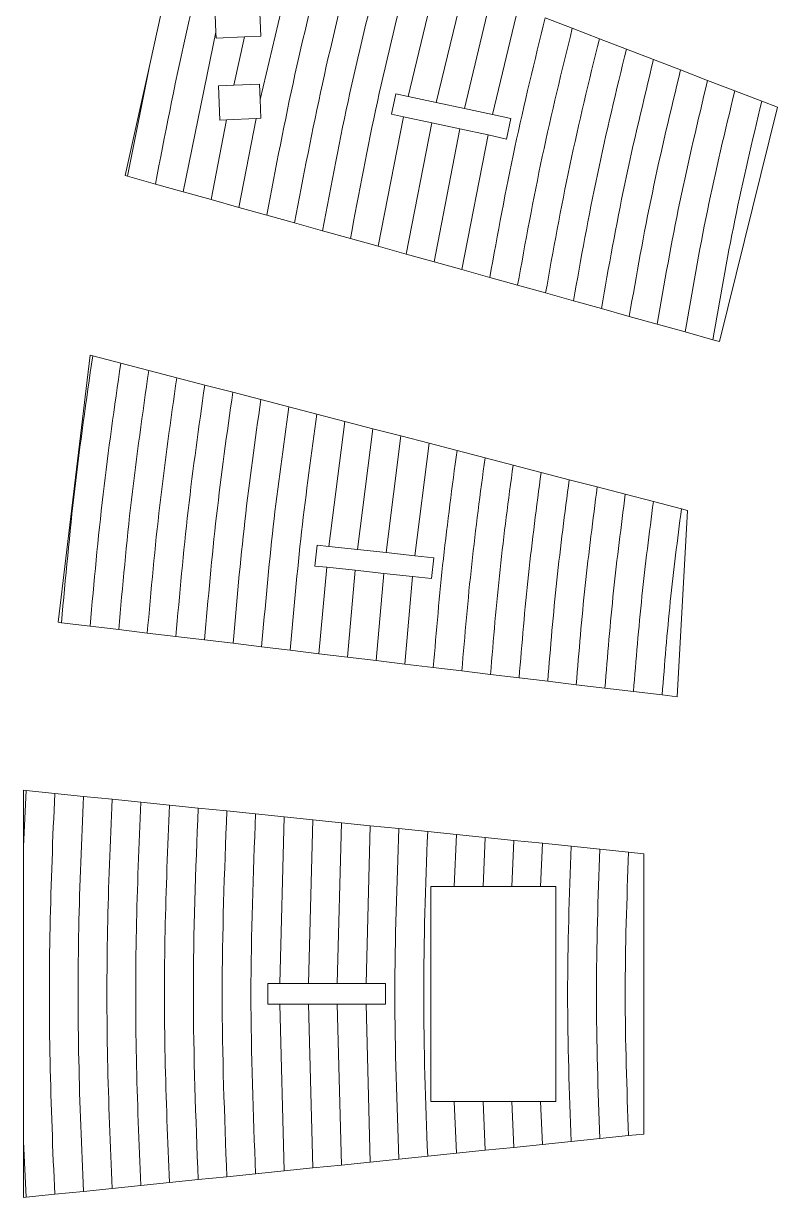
# Model space of a CAD drawing. Header units: millimetres. Extents: x -2136 to 2622, y -2915 to 1925.
# Drawn here: x -1664.6 to -1556, y -2260.1 to -2091.1 of the extents above; entities that cross this region are included whole.
import ezdxf

# ---------------------------------------------------------------- set-up
doc = ezdxf.new("R2010")
doc.units = ezdxf.units.MM

msp = doc.modelspace()

# ---------------------------------------------------------------- linework, layer by layer
at = {"color": 7, "linetype": 'Continuous', "lineweight": 15}
for p, q in [((-1630.52, -2101.98), (-1624.51, -2076.76)), ((-1605.05, -2084.25), (-1609.22, -2101.55)), ((-1605.17, -2102.43), (-1601.16, -2085.75)), ((-1597.26, -2087.25), (-1601.12, -2103.31)), ((-1636.88, -2092.32), (-1637.04, -2088.62)), ((-1630.61, -2088.35), (-1630.42, -2092.9)), ((-1597.07, -2104.18), (-1593.37, -2088.75)), ((-1644.7, -2089.32), (-1646.4, -2096.97)), ((-1589.48, -2090.25), (-1585.58, -2091.75)), ((-1641.59, -2115.29), (-1636.88, -2092.32)), ((-1636.85, -2093.17), (-1636.88, -2092.32)), ((-1581.69, -2093.25), (-1585.58, -2091.75)), ((-1632.78, -2093), (-1636.85, -2093.17)), ((-1632.78, -2093), (-1634.32, -2099.95)), ((-1630.42, -2092.9), (-1632.78, -2093)), ((-1581.69, -2093.25), (-1577.79, -2094.75)), ((-1573.89, -2096.25), (-1577.79, -2094.75)), ((-1649.95, -2112.95), (-1646.4, -2096.97)), ((-1649.6, -2113.05), (-1646.4, -2096.97)), ((-1573.89, -2096.25), (-1570, -2097.75)), ((-1566.1, -2099.25), (-1570, -2097.75)), ((-1566.1, -2099.25), (-1562.2, -2100.76)), ((-1636.53, -2100.05), (-1634.32, -2099.95)), ((-1636.32, -2104.96), (-1636.53, -2100.05)), ((-1634.32, -2099.95), (-1630.61, -2099.8)), ((-1630.61, -2099.8), (-1630.52, -2101.98)), ((-1558.31, -2102.26), (-1562.2, -2100.76)), ((-1630.52, -2101.98), (-1630.4, -2104.71)), ((-1610.97, -2101.17), (-1611.61, -2104.11)), ((-1609.22, -2101.55), (-1610.97, -2101.17)), ((-1609.22, -2101.55), (-1605.17, -2102.43)), ((-1601.12, -2103.31), (-1605.17, -2102.43)), ((-1558.31, -2102.26), (-1556.04, -2103.13)), ((-1611.61, -2104.11), (-1609.87, -2104.48)), ((-1601.12, -2103.31), (-1597.07, -2104.18)), ((-1594.44, -2104.76), (-1597.07, -2104.18)), ((-1556.04, -2103.13), (-1564.4, -2136.86)), ((-1635.36, -2104.92), (-1637.58, -2116.41)), ((-1635.36, -2104.92), (-1636.32, -2104.96)), ((-1631.1, -2104.74), (-1635.36, -2104.92)), ((-1633.57, -2117.53), (-1631.1, -2104.74)), ((-1630.4, -2104.71), (-1631.1, -2104.74)), ((-1609.87, -2104.48), (-1613.51, -2123.13)), ((-1605.82, -2105.36), (-1609.87, -2104.48)), ((-1609.5, -2124.26), (-1605.82, -2105.36)), ((-1605.82, -2105.36), (-1601.77, -2106.24)), ((-1595.07, -2107.69), (-1594.44, -2104.76)), ((-1601.77, -2106.24), (-1605.49, -2125.38)), ((-1597.71, -2107.11), (-1601.77, -2106.24)), ((-1601.47, -2126.5), (-1597.71, -2107.11)), ((-1597.71, -2107.11), (-1595.07, -2107.69)), ((-1649.6, -2113.05), (-1649.95, -2112.95)), ((-1649.6, -2113.05), (-1645.6, -2114.17)), ((-1641.59, -2115.29), (-1645.6, -2114.17)), ((-1641.59, -2115.29), (-1637.58, -2116.41)), ((-1633.57, -2117.53), (-1637.58, -2116.41)), ((-1633.57, -2117.53), (-1629.56, -2118.65)), ((-1625.55, -2119.77), (-1629.56, -2118.65)), ((-1625.55, -2119.77), (-1621.54, -2120.89)), ((-1617.52, -2122.01), (-1621.54, -2120.89)), ((-1617.52, -2122.01), (-1613.51, -2123.13)), ((-1609.5, -2124.26), (-1613.51, -2123.13)), ((-1609.5, -2124.26), (-1605.49, -2125.38)), ((-1601.47, -2126.5), (-1605.49, -2125.38)), ((-1601.47, -2126.5), (-1597.46, -2127.62)), ((-1593.45, -2128.74), (-1597.46, -2127.62)), ((-1593.45, -2128.74), (-1589.43, -2129.86)), ((-1585.42, -2130.99), (-1589.43, -2129.86)), ((-1585.42, -2130.99), (-1581.4, -2132.11)), ((-1577.38, -2133.23), (-1581.4, -2132.11)), ((-1577.38, -2133.23), (-1573.37, -2134.35)), ((-1569.35, -2135.47), (-1573.37, -2134.35)), ((-1569.35, -2135.47), (-1565.33, -2136.6)), ((-1564.4, -2136.86), (-1565.33, -2136.6)), ((-1659.61, -2177.27), (-1654.98, -2138.83)), ((-1654.98, -2138.83), (-1654.62, -2138.92)), ((-1650.59, -2139.97), (-1654.62, -2138.92)), ((-1650.59, -2139.97), (-1646.56, -2141.02)), ((-1642.52, -2142.07), (-1646.56, -2141.02)), ((-1642.52, -2142.07), (-1638.49, -2143.11)), ((-1634.46, -2144.16), (-1638.49, -2143.11)), ((-1634.46, -2144.16), (-1630.42, -2145.21)), ((-1626.39, -2146.26), (-1630.42, -2145.21)), ((-1626.39, -2146.26), (-1622.35, -2147.31)), ((-1618.32, -2148.35), (-1622.35, -2147.31)), ((-1618.32, -2148.35), (-1620.62, -2166.37)), ((-1618.32, -2148.35), (-1614.28, -2149.4)), ((-1616.5, -2166.81), (-1614.28, -2149.4)), ((-1610.25, -2150.45), (-1614.28, -2149.4)), ((-1610.25, -2150.45), (-1612.38, -2167.24)), ((-1610.25, -2150.45), (-1606.21, -2151.5)), ((-1608.26, -2167.68), (-1606.21, -2151.5)), ((-1602.18, -2152.55), (-1606.21, -2151.5)), ((-1602.18, -2152.55), (-1598.14, -2153.6)), ((-1594.1, -2154.64), (-1598.14, -2153.6)), ((-1594.1, -2154.64), (-1590.07, -2155.69)), ((-1586.03, -2156.74), (-1590.07, -2155.69)), ((-1586.03, -2156.74), (-1581.99, -2157.79)), ((-1577.95, -2158.84), (-1581.99, -2157.79)), ((-1577.95, -2158.84), (-1573.91, -2159.89)), ((-1569.87, -2160.94), (-1573.91, -2159.89)), ((-1569, -2161.17), (-1570.49, -2188)), ((-1569.87, -2160.94), (-1569, -2161.17)), ((-1622.33, -2166.19), (-1622.65, -2169.17)), ((-1620.62, -2166.37), (-1622.33, -2166.19)), ((-1620.62, -2166.37), (-1616.5, -2166.81)), ((-1612.38, -2167.24), (-1616.5, -2166.81)), ((-1612.38, -2167.24), (-1608.26, -2167.68)), ((-1605.52, -2167.97), (-1608.26, -2167.68)), ((-1605.83, -2170.95), (-1605.52, -2167.97)), ((-1622.65, -2169.17), (-1620.94, -2169.35)), ((-1620.94, -2169.35), (-1622.06, -2181.79)), ((-1616.82, -2169.79), (-1620.94, -2169.35)), ((-1617.95, -2182.29), (-1616.82, -2169.79)), ((-1616.82, -2169.79), (-1612.7, -2170.23)), ((-1612.7, -2170.23), (-1613.83, -2182.78)), ((-1608.58, -2170.66), (-1612.7, -2170.23)), ((-1609.71, -2183.28), (-1608.58, -2170.66)), ((-1608.58, -2170.66), (-1605.83, -2170.95)), ((-1659.12, -2177.33), (-1659.61, -2177.27)), ((-1659.12, -2177.33), (-1655, -2177.83)), ((-1650.88, -2178.32), (-1655, -2177.83)), ((-1650.88, -2178.32), (-1646.77, -2178.82)), ((-1642.65, -2179.31), (-1646.77, -2178.82)), ((-1642.65, -2179.31), (-1638.53, -2179.81)), ((-1634.42, -2180.3), (-1638.53, -2179.81)), ((-1634.42, -2180.3), (-1630.3, -2180.8)), ((-1626.18, -2181.3), (-1630.3, -2180.8)), ((-1626.18, -2181.3), (-1622.06, -2181.79)), ((-1617.95, -2182.29), (-1622.06, -2181.79)), ((-1617.95, -2182.29), (-1613.83, -2182.78)), ((-1609.71, -2183.28), (-1613.83, -2182.78)), ((-1609.71, -2183.28), (-1605.6, -2183.78)), ((-1601.48, -2184.27), (-1605.6, -2183.78)), ((-1601.48, -2184.27), (-1597.36, -2184.77)), ((-1593.24, -2185.26), (-1597.36, -2184.77)), ((-1593.24, -2185.26), (-1589.12, -2185.76)), ((-1585.01, -2186.26), (-1589.12, -2185.76)), ((-1585.01, -2186.26), (-1580.89, -2186.75)), ((-1576.77, -2187.25), (-1580.89, -2186.75)), ((-1576.77, -2187.25), (-1572.65, -2187.74)), ((-1570.49, -2188), (-1572.65, -2187.74)), ((-1664.59, -2209.54), (-1664.59, -2201.45)), ((-1664.59, -2201.45), (-1664.22, -2201.49)), ((-1664.59, -2209.54), (-1664.22, -2201.49)), ((-1660.09, -2201.91), (-1664.22, -2201.49)), ((-1660.09, -2201.91), (-1655.96, -2202.33)), ((-1651.83, -2202.75), (-1655.96, -2202.33)), ((-1651.83, -2202.75), (-1647.7, -2203.18)), ((-1643.57, -2203.6), (-1647.7, -2203.18)), ((-1643.57, -2203.6), (-1639.44, -2204.02)), ((-1635.31, -2204.44), (-1639.44, -2204.02)), ((-1635.31, -2204.44), (-1631.18, -2204.87)), ((-1627.05, -2205.29), (-1631.18, -2204.87)), ((-1627.05, -2205.29), (-1627.69, -2229.27)), ((-1627.05, -2205.29), (-1622.92, -2205.71)), ((-1623.55, -2229.27), (-1622.92, -2205.71)), ((-1618.79, -2206.14), (-1622.92, -2205.71)), ((-1618.79, -2206.14), (-1619.41, -2229.27)), ((-1618.79, -2206.14), (-1614.66, -2206.56)), ((-1615.26, -2229.27), (-1614.66, -2206.56)), ((-1610.53, -2206.98), (-1614.66, -2206.56)), ((-1610.53, -2206.98), (-1606.4, -2207.4)), ((-1602.27, -2207.83), (-1606.4, -2207.4)), ((-1602.27, -2207.83), (-1602.58, -2215.29)), ((-1602.27, -2207.83), (-1598.14, -2208.25)), ((-1598.43, -2215.29), (-1598.14, -2208.25)), ((-1594.01, -2208.67), (-1598.14, -2208.25)), ((-1594.01, -2208.67), (-1594.28, -2215.29)), ((-1594.01, -2208.67), (-1589.88, -2209.09)), ((-1590.14, -2215.29), (-1589.88, -2209.09)), ((-1585.75, -2209.52), (-1589.88, -2209.09)), ((-1664.59, -2209.54), (-1664.59, -2252.02)), ((-1585.75, -2209.52), (-1581.62, -2209.94)), ((-1577.49, -2210.36), (-1581.62, -2209.94)), ((-1577.49, -2210.36), (-1575.29, -2210.59)), ((-1575.29, -2210.59), (-1575.29, -2250.95)), ((-1605.93, -2246.25), (-1605.93, -2215.29)), ((-1605.93, -2215.29), (-1602.58, -2215.29)), ((-1602.58, -2215.29), (-1598.43, -2215.29)), ((-1598.43, -2215.29), (-1594.28, -2215.29)), ((-1594.28, -2215.29), (-1590.14, -2215.29)), ((-1590.14, -2215.29), (-1587.93, -2215.29)), ((-1587.93, -2215.29), (-1587.93, -2246.25)), ((-1629.39, -2229.27), (-1629.39, -2232.27)), ((-1627.69, -2229.27), (-1629.39, -2229.27)), ((-1627.69, -2229.27), (-1623.55, -2229.27)), ((-1619.41, -2229.27), (-1623.55, -2229.27)), ((-1619.41, -2229.27), (-1615.26, -2229.27)), ((-1612.47, -2229.27), (-1615.26, -2229.27)), ((-1612.47, -2232.27), (-1612.47, -2229.27)), ((-1629.39, -2232.27), (-1627.69, -2232.27)), ((-1627.69, -2232.27), (-1627.05, -2256.25)), ((-1623.55, -2232.27), (-1627.69, -2232.27)), ((-1622.92, -2255.83), (-1623.55, -2232.27)), ((-1623.55, -2232.27), (-1619.41, -2232.27)), ((-1619.41, -2232.27), (-1618.79, -2255.41)), ((-1615.26, -2232.27), (-1619.41, -2232.27)), ((-1614.66, -2254.98), (-1615.26, -2232.27)), ((-1615.26, -2232.27), (-1612.47, -2232.27)), ((-1602.58, -2246.25), (-1605.93, -2246.25)), ((-1602.58, -2246.25), (-1602.27, -2253.72)), ((-1598.43, -2246.25), (-1602.58, -2246.25)), ((-1598.14, -2253.29), (-1598.43, -2246.25)), ((-1594.28, -2246.25), (-1598.43, -2246.25)), ((-1594.28, -2246.25), (-1594.01, -2252.87)), ((-1590.14, -2246.25), (-1594.28, -2246.25)), ((-1589.88, -2252.45), (-1590.14, -2246.25)), ((-1587.93, -2246.25), (-1590.14, -2246.25)), ((-1581.62, -2251.6), (-1577.49, -2251.18)), ((-1575.29, -2250.95), (-1577.49, -2251.18)), ((-1664.22, -2260.05), (-1664.59, -2252.02)), ((-1664.59, -2260.09), (-1664.59, -2252.02)), ((-1598.14, -2253.29), (-1594.01, -2252.87)), ((-1589.88, -2252.45), (-1594.01, -2252.87)), ((-1589.88, -2252.45), (-1585.75, -2252.03)), ((-1581.62, -2251.6), (-1585.75, -2252.03)), ((-1614.66, -2254.98), (-1610.53, -2254.56)), ((-1606.4, -2254.14), (-1610.53, -2254.56)), ((-1606.4, -2254.14), (-1602.27, -2253.72)), ((-1598.14, -2253.29), (-1602.27, -2253.72)), ((-1631.18, -2256.67), (-1627.05, -2256.25)), ((-1622.92, -2255.83), (-1627.05, -2256.25)), ((-1622.92, -2255.83), (-1618.79, -2255.41)), ((-1614.66, -2254.98), (-1618.79, -2255.41)), ((-1647.7, -2258.36), (-1643.57, -2257.94)), ((-1639.44, -2257.52), (-1643.57, -2257.94)), ((-1639.44, -2257.52), (-1635.31, -2257.1)), ((-1631.18, -2256.67), (-1635.31, -2257.1)), ((-1664.22, -2260.05), (-1660.09, -2259.63)), ((-1655.96, -2259.21), (-1660.09, -2259.63)), ((-1655.96, -2259.21), (-1651.83, -2258.79)), ((-1647.7, -2258.36), (-1651.83, -2258.79)), ((-1664.22, -2260.05), (-1664.59, -2260.09))]:
    msp.add_line(p, q, dxfattribs=at)
at = {"color": 7, "linetype": 'Continuous', "lineweight": 15, "flags": 128}
for points in [[(-1629.56, -2118.65), (-1629.56, -2118.65)], [(-1613.51, -2123.13), (-1613.51, -2123.13)]]:
    msp.add_lwpolyline(points, dxfattribs=at)
at = {"color": 7, "linetype": 'Continuous', "lineweight": 15}
for points, knots in [([(-1636.19, -2072.26), (-1637.97, -2079.22), (-1641.52, -2093.09), (-1644.24, -2107.16), (-1645.6, -2114.17)], [0, 0, 0, 0, 0.50149, 1, 1, 1, 1]), ([(-1620.62, -2078.25), (-1622.32, -2084.96), (-1625.7, -2098.34), (-1628.27, -2111.89), (-1629.56, -2118.65)], [0, 0, 0, 0, 0.501273, 1, 1, 1, 1]), ([(-1625.55, -2119.77), (-1624.28, -2113.07), (-1621.75, -2099.65), (-1618.4, -2086.4), (-1616.73, -2079.75)], [0, 0, 0, 0, 0.4987821, 1, 1, 1, 1]), ([(-1612.84, -2081.25), (-1614.49, -2087.83), (-1617.79, -2100.96), (-1620.29, -2114.26), (-1621.54, -2120.89)], [0, 0, 0, 0, 0.501161, 1, 1, 1, 1]), ([(-1617.52, -2122.01), (-1616.3, -2115.44), (-1613.83, -2102.27), (-1610.58, -2089.27), (-1608.94, -2082.75)], [0, 0, 0, 0, 0.498897, 1, 1, 1, 1]), ([(-1589.48, -2090.25), (-1591, -2096.45), (-1594.04, -2108.82), (-1596.32, -2121.36), (-1597.46, -2127.62)], [0, 0, 0, 0, 0.500801, 1, 1, 1, 1]), ([(-1593.45, -2128.74), (-1592.33, -2122.55), (-1590.08, -2110.13), (-1587.08, -2097.89), (-1585.58, -2091.75)], [0, 0, 0, 0, 0.499262, 1, 1, 1, 1]), ([(-1581.69, -2093.25), (-1583.17, -2099.32), (-1586.12, -2111.45), (-1588.33, -2123.73), (-1589.43, -2129.86)], [0, 0, 0, 0, 0.500675, 1, 1, 1, 1]), ([(-1585.42, -2130.99), (-1584.33, -2124.91), (-1582.16, -2112.76), (-1579.25, -2100.76), (-1577.79, -2094.75)], [0, 0, 0, 0, 0.499391, 1, 1, 1, 1]), ([(-1573.89, -2096.25), (-1575.33, -2102.2), (-1578.2, -2114.07), (-1580.34, -2126.1), (-1581.4, -2132.11)], [0, 0, 0, 0, 0.500544, 1, 1, 1, 1]), ([(-1577.38, -2133.23), (-1576.34, -2127.28), (-1574.24, -2115.38), (-1571.41, -2103.63), (-1570, -2097.75)], [0, 0, 0, 0, 0.499522, 1, 1, 1, 1]), ([(-1566.1, -2099.25), (-1567.5, -2105.07), (-1570.28, -2116.7), (-1572.34, -2128.47), (-1573.37, -2134.35)], [0, 0, 0, 0, 0.500411, 1, 1, 1, 1]), ([(-1569.35, -2135.47), (-1568.34, -2129.66), (-1566.32, -2118.01), (-1563.58, -2106.51), (-1562.2, -2100.76)], [0, 0, 0, 0, 0.4996565, 1, 1, 1, 1]), ([(-1558.31, -2102.26), (-1559.66, -2107.95), (-1562.36, -2119.32), (-1564.34, -2130.84), (-1565.33, -2136.6)], [0, 0, 0, 0, 0.500275, 1, 1, 1, 1]), ([(-1659.12, -2177.33), (-1658.53, -2170.9), (-1657.37, -2158.06), (-1655.54, -2145.3), (-1654.62, -2138.92)], [0, 0, 0, 0, 0.5003208, 1, 1, 1, 1]), ([(-1650.59, -2139.97), (-1651.49, -2146.26), (-1653.29, -2158.84), (-1654.43, -2171.49), (-1655, -2177.83)], [0, 0, 0, 0, 0.49966, 1, 1, 1, 1]), ([(-1650.88, -2178.32), (-1650.32, -2172.08), (-1649.2, -2159.61), (-1647.44, -2147.21), (-1646.56, -2141.02)], [0, 0, 0, 0, 0.5003588, 1, 1, 1, 1]), ([(-1642.52, -2142.07), (-1643.39, -2148.17), (-1645.12, -2160.38), (-1646.22, -2172.67), (-1646.77, -2178.82)], [0, 0, 0, 0, 0.499621, 1, 1, 1, 1]), ([(-1642.65, -2179.31), (-1642.11, -2173.26), (-1641.03, -2161.15), (-1639.34, -2149.12), (-1638.49, -2143.11)], [0, 0, 0, 0, 0.500397, 1, 1, 1, 1]), ([(-1642.65, -2179.31), (-1642.11, -2173.26), (-1641.03, -2161.15), (-1639.34, -2149.12), (-1638.49, -2143.11)], [0, 0, 0, 0, 0.500397, 1, 1, 1, 1]), ([(-1634.46, -2144.16), (-1635.29, -2150.08), (-1636.95, -2161.93), (-1638, -2173.84), (-1638.53, -2179.81)], [0, 0, 0, 0, 0.499583, 1, 1, 1, 1]), ([(-1634.42, -2180.3), (-1633.9, -2174.43), (-1632.86, -2162.7), (-1631.24, -2151.04), (-1630.42, -2145.21)], [0, 0, 0, 0, 0.500438, 1, 1, 1, 1]), ([(-1626.39, -2146.26), (-1627.18, -2151.99), (-1628.78, -2163.47), (-1629.79, -2175.02), (-1630.3, -2180.8)], [0, 0, 0, 0, 0.499542, 1, 1, 1, 1]), ([(-1626.18, -2181.3), (-1625.69, -2175.61), (-1624.7, -2164.25), (-1623.13, -2152.95), (-1622.35, -2147.31)], [0, 0, 0, 0, 0.500478, 1, 1, 1, 1]), ([(-1602.18, -2152.55), (-1602.87, -2157.73), (-1604.27, -2168.11), (-1605.15, -2178.55), (-1605.6, -2183.78)], [0, 0, 0, 0, 0.499414, 1, 1, 1, 1]), ([(-1601.48, -2184.27), (-1601.05, -2179.14), (-1600.18, -2168.89), (-1598.82, -2158.69), (-1598.14, -2153.6)], [0, 0, 0, 0, 0.50061, 1, 1, 1, 1]), ([(-1594.1, -2154.64), (-1594.77, -2159.65), (-1596.1, -2169.66), (-1596.94, -2179.73), (-1597.36, -2184.77)], [0, 0, 0, 0, 0.499367, 1, 1, 1, 1]), ([(-1594.1, -2154.64), (-1594.77, -2159.65), (-1596.1, -2169.66), (-1596.94, -2179.73), (-1597.36, -2184.77)], [0, 0, 0, 0, 0.499367, 1, 1, 1, 1]), ([(-1593.24, -2185.26), (-1592.83, -2180.32), (-1592.01, -2170.43), (-1590.71, -2160.6), (-1590.07, -2155.69)], [0, 0, 0, 0, 0.500656, 1, 1, 1, 1]), ([(-1586.03, -2156.74), (-1586.66, -2161.56), (-1587.92, -2171.21), (-1588.72, -2180.9), (-1589.12, -2185.76)], [0, 0, 0, 0, 0.499319, 1, 1, 1, 1]), ([(-1585.01, -2186.26), (-1584.62, -2181.49), (-1583.84, -2171.98), (-1582.61, -2162.52), (-1581.99, -2157.79)], [0, 0, 0, 0, 0.500706, 1, 1, 1, 1]), ([(-1585.01, -2186.26), (-1584.62, -2181.49), (-1583.84, -2171.98), (-1582.61, -2162.52), (-1581.99, -2157.79)], [0, 0, 0, 0, 0.500706, 1, 1, 1, 1]), ([(-1577.95, -2158.84), (-1578.55, -2163.47), (-1579.75, -2172.75), (-1580.51, -2182.08), (-1580.89, -2186.75)], [0, 0, 0, 0, 0.4992677, 1, 1, 1, 1]), ([(-1576.77, -2187.25), (-1576.4, -2182.67), (-1575.66, -2173.53), (-1574.5, -2164.43), (-1573.91, -2159.89)], [0, 0, 0, 0, 0.500759, 1, 1, 1, 1]), ([(-1576.77, -2187.25), (-1576.4, -2182.67), (-1575.66, -2173.53), (-1574.5, -2164.43), (-1573.91, -2159.89)], [0, 0, 0, 0, 0.500759, 1, 1, 1, 1]), ([(-1569.87, -2160.94), (-1570.44, -2165.39), (-1571.58, -2174.3), (-1572.29, -2183.26), (-1572.65, -2187.74)], [0, 0, 0, 0, 0.499065, 1, 1, 1, 1]), ([(-1660.09, -2201.91), (-1660.36, -2208.34), (-1660.89, -2221.18), (-1660.89, -2240.44), (-1660.36, -2253.24), (-1660.09, -2259.63)], [0, 0, 0, 0, 0.334227, 0.667704, 1, 1, 1, 1]), ([(-1655.96, -2259.21), (-1656.23, -2252.91), (-1656.75, -2240.29), (-1656.75, -2221.32), (-1656.23, -2208.67), (-1655.96, -2202.33)], [0, 0, 0, 0, 0.332289, 0.665769, 1, 1, 1, 1]), ([(-1651.83, -2202.75), (-1652.09, -2208.99), (-1652.61, -2221.46), (-1652.6, -2240.15), (-1652.09, -2252.58), (-1651.83, -2258.79)], [0, 0, 0, 0, 0.334235, 0.667717, 1, 1, 1, 1]), ([(-1647.7, -2258.36), (-1647.96, -2252.25), (-1648.46, -2240.01), (-1648.46, -2221.6), (-1647.96, -2209.32), (-1647.7, -2203.18)], [0, 0, 0, 0, 0.332276, 0.66576, 1, 1, 1, 1]), ([(-1643.57, -2203.6), (-1643.82, -2209.65), (-1644.32, -2221.74), (-1644.32, -2239.87), (-1643.82, -2251.92), (-1643.57, -2257.94)], [0, 0, 0, 0, 0.334245, 0.667731, 1, 1, 1, 1]), ([(-1639.44, -2257.52), (-1639.78, -2248.62), (-1640.47, -2230.79), (-1639.79, -2212.96), (-1639.44, -2204.02)], [0, 0, 0, 0, 0.498824, 1, 1, 1, 1]), ([(-1639.44, -2257.52), (-1639.78, -2248.62), (-1640.47, -2230.79), (-1639.79, -2212.96), (-1639.44, -2204.02)], [0, 0, 0, 0, 0.498824, 1, 1, 1, 1]), ([(-1635.31, -2204.44), (-1635.65, -2213.24), (-1636.32, -2230.79), (-1635.65, -2248.34), (-1635.31, -2257.1)], [0, 0, 0, 0, 0.501183, 1, 1, 1, 1]), ([(-1635.31, -2204.44), (-1635.65, -2213.24), (-1636.32, -2230.79), (-1635.65, -2248.34), (-1635.31, -2257.1)], [0, 0, 0, 0, 0.501183, 1, 1, 1, 1]), ([(-1631.18, -2256.67), (-1631.51, -2248.06), (-1632.17, -2230.79), (-1631.51, -2213.52), (-1631.18, -2204.87)], [0, 0, 0, 0, 0.498809, 1, 1, 1, 1]), ([(-1610.53, -2206.98), (-1610.83, -2214.93), (-1611.41, -2230.79), (-1610.83, -2246.65), (-1610.53, -2254.56)], [0, 0, 0, 0, 0.50124, 1, 1, 1, 1]), ([(-1610.53, -2206.98), (-1610.83, -2214.93), (-1611.41, -2230.79), (-1610.83, -2246.65), (-1610.53, -2254.56)], [0, 0, 0, 0, 0.50124, 1, 1, 1, 1]), ([(-1606.4, -2254.14), (-1606.69, -2246.37), (-1607.26, -2230.79), (-1606.69, -2215.21), (-1606.4, -2207.4)], [0, 0, 0, 0, 0.498749, 1, 1, 1, 1]), ([(-1606.4, -2254.14), (-1606.69, -2246.37), (-1607.26, -2230.79), (-1606.69, -2215.21), (-1606.4, -2207.4)], [0, 0, 0, 0, 0.498749, 1, 1, 1, 1]), ([(-1585.75, -2209.52), (-1586.01, -2216.62), (-1586.51, -2230.79), (-1586.01, -2244.96), (-1585.75, -2252.03)], [0, 0, 0, 0, 0.501317, 1, 1, 1, 1]), ([(-1585.75, -2209.52), (-1586.01, -2216.62), (-1586.51, -2230.79), (-1586.01, -2244.96), (-1585.75, -2252.03)], [0, 0, 0, 0, 0.501317, 1, 1, 1, 1]), ([(-1581.62, -2251.6), (-1581.87, -2244.68), (-1582.36, -2230.79), (-1581.87, -2216.9), (-1581.62, -2209.94)], [0, 0, 0, 0, 0.4986676, 1, 1, 1, 1]), ([(-1581.62, -2251.6), (-1581.87, -2244.68), (-1582.36, -2230.79), (-1581.87, -2216.9), (-1581.62, -2209.94)], [0, 0, 0, 0, 0.4986676, 1, 1, 1, 1]), ([(-1577.49, -2210.36), (-1577.73, -2217.18), (-1578.21, -2230.79), (-1577.73, -2244.39), (-1577.49, -2251.18)], [0, 0, 0, 0, 0.501293, 1, 1, 1, 1]), ([(-1577.49, -2210.36), (-1577.73, -2217.18), (-1578.21, -2230.79), (-1577.73, -2244.39), (-1577.49, -2251.18)], [0, 0, 0, 0, 0.501293, 1, 1, 1, 1])]:
    msp.add_open_spline(points, degree=3, knots=knots, dxfattribs=at)

doc.saveas('drawing.dxf')
